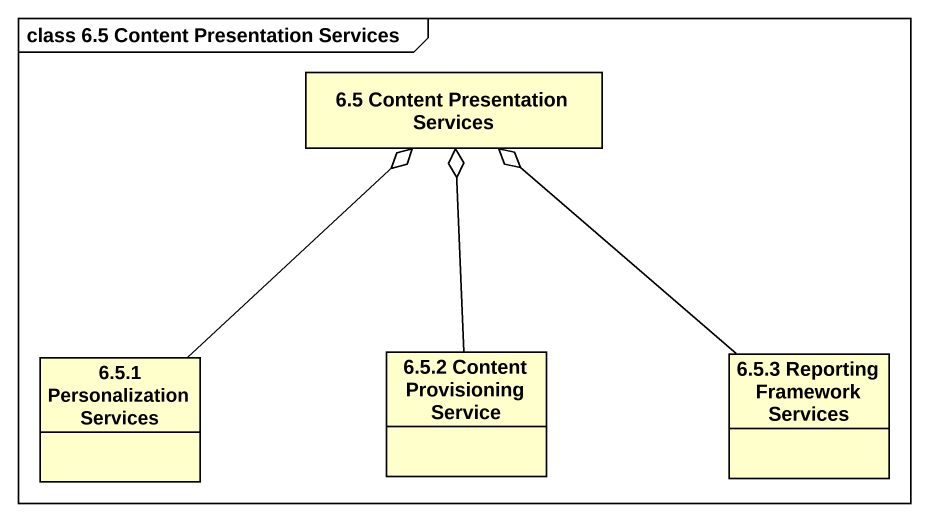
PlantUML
@startuml
mainframe class 6.5 Content Presentation Services
hide circle
hide empty members
class "6.5 Content Presentation Services" as c6_5_Content_Presentation
class "6.5.1 Personalization Services" as c6_5_1_Personalization
class "6.5.2 Content Provisioning Service" as c6_5_2_Content_Provisioning
class "6.5.3 Reporting Framework Services" as c6_5_3_Reporting_Framework
c6_5_1_Personalization -up-o c6_5_Content_Presentation
c6_5_2_Content_Provisioning -up-o c6_5_Content_Presentation
c6_5_3_Reporting_Framework -up-o c6_5_Content_Presentation
@enduml
